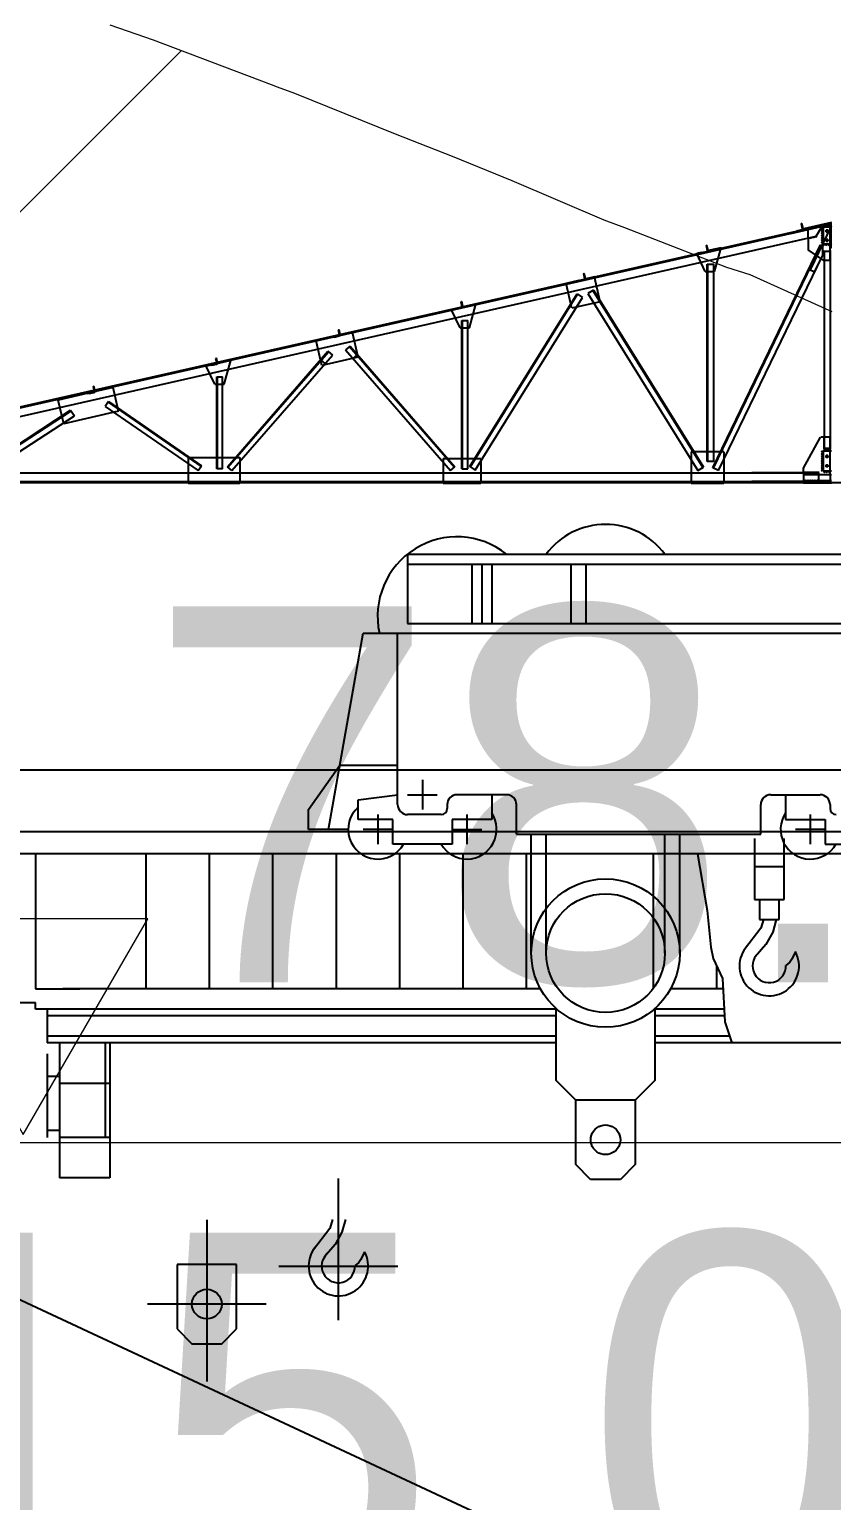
# Model space of a CAD drawing. Header units: inches. Extents: x 444671 to 463716, y 1783086 to 1794968.
# Drawn here: x 458207.77 to 458216.31, y 1784120.8 to 1784136.46 of the extents above; entities that cross this region are included whole.
import ezdxf

# ---------------------------------------------------------------- set-up
doc = ezdxf.new("R2010")
doc.units = ezdxf.units.IN
doc.header["$MEASUREMENT"] = 0
doc.layers.add('CONGTRINH', color=2, linetype='Continuous')
doc.layers.add('PEGC', color=3, linetype='Continuous')
for name, color, linetype, lineweight in [('doi', 33, 'Continuous', 25), ('nuocngam', 5, 'Continuous', 20), ('thoc', 252, 'Continuous', 13)]:
    doc.layers.add(name, color=color, linetype=linetype, lineweight=lineweight)
doc.styles.add('25', font='', dxfattribs={"height": 5})
doc.styles.get('25').set_extended_font_data('.VnArial')
doc.linetypes.add('_lA1', pattern='A,2,-0.2,["x",Standard,S=0.1,R=0,X=-0.1,Y=-0.05],-0.1', length=2.3)

msp = doc.modelspace()

# ---------------------------------------------------------------- linework, layer by layer
at = {"layer": 'CONGTRINH'}
for p, q in [((458216.313, 1784134.4105), (458216.0162, 1784134.3423)), ((458216.298, 1784134.1397), (458216.298, 1784134.4065)), ((458216.313, 1784134.4002), (458206.4001, 1784132.1562)), ((458216.1993, 1784134.3638), (458206.4001, 1784132.146)), ((458216.1437, 1784134.2587), (458206.4001, 1784132.0537)), ((458216.313, 1784134.4002), (458215.8748, 1784134.2995)), ((458216.1993, 1784134.3638), (458215.877, 1784134.2897)), ((458216.1437, 1784134.2587), (458215.8972, 1784134.202)), ((458215.9454, 1784134.3157), (458215.9446, 1784134.3189)), ((458215.9467, 1784134.3222), (458215.9986, 1784134.3341)), ((458216.0046, 1784134.3437), (458215.9927, 1784134.3956)), ((458215.9947, 1784134.3989), (458215.9979, 1784134.3996)), ((458216.0136, 1784134.3314), (458215.9979, 1784134.3996)), ((458216.0185, 1784134.3325), (458216.0162, 1784134.3423)), ((458216.0637, 1784134.2411), (458216.0637, 1784134.3326)), ((458216.0694, 1784134.3547), (458216.0715, 1784134.3454)), ((458216.0772, 1784134.3564), (458216.0793, 1784134.3471)), ((458216.085, 1784134.3582), (458216.0871, 1784134.3489)), ((458216.0875, 1784133.9049), (458216.313, 1784134.3715)), ((458216.0924, 1784134.2476), (458216.0945, 1784134.2383)), ((458216.0928, 1784134.3599), (458216.0949, 1784134.3506)), ((458216.1002, 1784134.2493), (458216.1023, 1784134.24)), ((458216.1006, 1784134.3617), (458216.1027, 1784134.3524)), ((458216.108, 1784134.2511), (458216.1101, 1784134.2418)), ((458216.1084, 1784134.3634), (458216.1105, 1784134.3541)), ((458216.1158, 1784134.2528), (458216.1179, 1784134.2435)), ((458216.1162, 1784134.3652), (458216.1183, 1784134.3559)), ((458216.1236, 1784134.2546), (458216.1257, 1784134.2453)), ((458216.124, 1784134.3669), (458216.1261, 1784134.3577)), ((458216.1314, 1784134.2563), (458216.1335, 1784134.2471)), ((458216.1318, 1784134.3687), (458216.1339, 1784134.3594)), ((458216.1318, 1784134.3687), (458216.1339, 1784134.3594)), ((458216.1392, 1784134.2581), (458216.1413, 1784134.2488)), ((458216.1396, 1784134.3705), (458216.1417, 1784134.3612)), ((458216.2021, 1784134.3514), (458216.1437, 1784134.2587)), ((458216.2021, 1784134.3514), (458216.144, 1784134.2592)), ((458216.144, 1784134.2592), (458216.1508, 1784134.2549)), ((458216.147, 1784134.2599), (458216.1491, 1784134.2506)), ((458216.1474, 1784134.3722), (458216.1495, 1784134.3629)), ((458216.1483, 1784134.266), (458216.155, 1784134.2617)), ((458216.1525, 1784134.2727), (458216.1593, 1784134.2685)), ((458216.1552, 1784134.374), (458216.1573, 1784134.3647)), ((458216.1568, 1784134.2795), (458216.1636, 1784134.2752)), ((458216.1611, 1784134.2863), (458216.1678, 1784134.282)), ((458216.163, 1784134.3757), (458216.1651, 1784134.3664)), ((458216.1653, 1784134.293), (458216.1721, 1784134.2888)), ((458216.1696, 1784134.2998), (458216.1764, 1784134.2955)), ((458216.1708, 1784134.3775), (458216.1729, 1784134.3682)), ((458216.1739, 1784134.3066), (458216.1806, 1784134.3023)), ((458216.1781, 1784134.3133), (458216.1849, 1784134.3091)), ((458216.1786, 1784134.3792), (458216.1807, 1784134.3699)), ((458216.1824, 1784134.3201), (458216.1892, 1784134.3158)), ((458216.1864, 1784134.381), (458216.1885, 1784134.3717)), ((458216.1867, 1784134.3269), (458216.1934, 1784134.3226)), ((458216.1909, 1784134.3336), (458216.1977, 1784134.3294)), ((458216.1943, 1784134.3827), (458216.1963, 1784134.3734)), ((458216.1952, 1784134.3404), (458216.202, 1784134.3361)), ((458216.2021, 1784134.3514), (458216.1971, 1784134.3736)), ((458216.2021, 1784134.3514), (458216.1971, 1784134.3736)), ((458216.313, 1784134.39), (458216.1993, 1784134.3638)), ((458216.2204, 1784134.3384), (458216.2045, 1784134.3543)), ((458216.2204, 1784134.3134), (458216.2045, 1784134.3293)), ((458216.2204, 1784134.2884), (458216.2045, 1784134.3043)), ((458216.2204, 1784134.2634), (458216.2045, 1784134.2793)), ((458216.2204, 1784134.2384), (458216.2045, 1784134.2543)), ((458216.2053, 1784134.3387), (458216.2199, 1784134.3533)), ((458216.2053, 1784134.3137), (458216.2199, 1784134.3283)), ((458216.2053, 1784134.2887), (458216.2199, 1784134.3033)), ((458216.2053, 1784134.2637), (458216.2199, 1784134.2783)), ((458216.2053, 1784134.2387), (458216.2199, 1784134.2533)), ((458216.223, 1784134.3597), (458216.223, 1784134.1797)), ((458216.3075, 1784134.3597), (458216.223, 1784134.3597)), ((458216.2393, 1784134.3617), (458216.2233, 1784134.3776)), ((458216.239, 1784134.3768), (458216.2244, 1784134.3622)), ((458216.2438, 1784134.3197), (458216.2822, 1784134.3197)), ((458216.2643, 1784134.3617), (458216.2483, 1784134.3776)), ((458216.264, 1784134.3768), (458216.2494, 1784134.3622)), ((458216.263, 1784134.3393), (458216.263, 1784134.3009)), ((458216.2893, 1784134.3617), (458216.2733, 1784134.3776)), ((458216.289, 1784134.3768), (458216.2744, 1784134.3622)), ((458216.3065, 1784134.3617), (458216.2905, 1784134.3776)), ((458216.3062, 1784134.3768), (458216.2915, 1784134.3622)), ((458216.3075, 1784134.3947), (458216.313, 1784134.3947)), ((458216.3075, 1784134.1397), (458216.3075, 1784134.3947)), ((458214.9264, 1784134.0917), (458214.8777, 1784134.0805)), ((458214.9286, 1784134.082), (458214.9264, 1784134.0917)), ((458214.9348, 1784134.0895), (458214.9867, 1784134.1015)), ((458214.9928, 1784134.1111), (458214.9808, 1784134.163)), ((458214.9828, 1784134.1663), (458214.9861, 1784134.167)), ((458215.0017, 1784134.0988), (458214.9861, 1784134.167)), ((458215.138, 1784134.1404), (458215.0044, 1784134.1096)), ((458215.0066, 1784134.0999), (458215.0044, 1784134.1096)), ((458215.0474, 1784131.7989), (458216.1941, 1784134.1714)), ((458215.0546, 1784131.7955), (458216.2013, 1784134.1679)), ((458215.068, 1784133.8874), (458215.138, 1784134.1404)), ((458216.0611, 1784134.2406), (458216.0632, 1784134.2313)), ((458216.0637, 1784134.2411), (458216.0637, 1784134.1173)), ((458216.229, 1784134.0034), (458216.0637, 1784134.1173)), ((458216.0689, 1784134.2423), (458216.071, 1784134.233)), ((458216.0695, 1784133.9136), (458216.1941, 1784134.1714)), ((458216.0767, 1784133.9101), (458216.2013, 1784134.1679)), ((458216.0768, 1784134.2441), (458216.0788, 1784134.2348)), ((458216.0846, 1784134.2458), (458216.0866, 1784134.2365)), ((458216.1941, 1784134.1714), (458216.219, 1784134.1594)), ((458216.2204, 1784134.2134), (458216.2045, 1784134.2293)), ((458216.2204, 1784134.1884), (458216.2045, 1784134.2043)), ((458216.2053, 1784134.2137), (458216.2199, 1784134.2283)), ((458216.2053, 1784134.1887), (458216.2199, 1784134.2033)), ((458216.2117, 1784134.1771), (458216.2277, 1784134.1612)), ((458216.212, 1784134.162), (458216.2266, 1784134.1766)), ((458216.219, 1784134.0621), (458216.219, 1784134.1594)), ((458216.3075, 1784134.1797), (458216.223, 1784134.1797)), ((458216.2393, 1784134.1771), (458216.2233, 1784134.1612)), ((458216.239, 1784134.162), (458216.2244, 1784134.1766)), ((458216.239, 1784134.102), (458216.231, 1784134.102)), ((458216.239, 1784134.094), (458216.231, 1784134.094)), ((458216.309, 1784134.102), (458216.239, 1784134.102)), ((458216.239, 1784134.0073), (458216.239, 1784134.102)), ((458216.2438, 1784134.2197), (458216.2822, 1784134.2197)), ((458216.2643, 1784134.1771), (458216.2483, 1784134.1612)), ((458216.264, 1784134.162), (458216.2494, 1784134.1766)), ((458216.263, 1784134.2393), (458216.263, 1784134.2009)), ((458216.2893, 1784134.1771), (458216.2733, 1784134.1612)), ((458216.289, 1784134.162), (458216.2744, 1784134.1766)), ((458216.298, 1784134.102), (458216.298, 1784134.1397)), ((458216.298, 1784134.0034), (458216.298, 1784134.102)), ((458216.306, 1784134.102), (458216.298, 1784134.102)), ((458216.306, 1784134.094), (458216.298, 1784134.094)), ((458216.313, 1784134.1758), (458216.2983, 1784134.1612)), ((458216.313, 1784134.1629), (458216.2994, 1784134.1766)), ((458216.301, 1784132.002), (458216.301, 1784134.102)), ((458216.313, 1784134.1397), (458216.3075, 1784134.1397)), ((458214.968, 1784133.8874), (458214.8777, 1784134.0805)), ((458214.9335, 1784134.0831), (458214.9328, 1784134.0863)), ((458214.988, 1784131.8669), (458214.988, 1784133.9674)), ((458214.988, 1784133.9674), (458215.058, 1784133.9674)), ((458214.996, 1784131.8669), (458214.996, 1784133.9674)), ((458215.058, 1784131.8669), (458215.058, 1784133.9674)), ((458215.1104, 1784131.7685), (458216.219, 1784134.0621)), ((458216.1325, 1784133.8831), (458216.219, 1784134.0621)), ((458216.239, 1784134.0034), (458216.229, 1784134.0034)), ((458216.239, 1784134.086), (458216.231, 1784134.086)), ((458216.239, 1784134.078), (458216.231, 1784134.078)), ((458216.239, 1784134.07), (458216.231, 1784134.07)), ((458216.239, 1784134.062), (458216.231, 1784134.062)), ((458216.239, 1784134.054), (458216.231, 1784134.054)), ((458216.239, 1784134.046), (458216.231, 1784134.046)), ((458216.239, 1784134.038), (458216.231, 1784134.038)), ((458216.239, 1784134.03), (458216.231, 1784134.03)), ((458216.239, 1784134.022), (458216.231, 1784134.022)), ((458216.239, 1784134.014), (458216.231, 1784134.014)), ((458216.239, 1784134.006), (458216.231, 1784134.006)), ((458216.239, 1784132.002), (458216.239, 1784134.0034)), ((458216.298, 1784134.0034), (458216.239, 1784134.0034)), ((458216.306, 1784134.086), (458216.298, 1784134.086)), ((458216.306, 1784134.062), (458216.298, 1784134.062)), ((458216.306, 1784134.054), (458216.298, 1784134.054)), ((458216.306, 1784134.046), (458216.298, 1784134.046)), ((458216.306, 1784134.022), (458216.298, 1784134.022)), ((458216.306, 1784134.014), (458216.298, 1784134.014)), ((458216.306, 1784134.006), (458216.298, 1784134.006)), ((458213.6214, 1784133.7917), (458213.4868, 1784133.7608)), ((458213.6236, 1784133.782), (458213.6214, 1784133.7917)), ((458213.6285, 1784133.7831), (458213.6278, 1784133.7863)), ((458213.6298, 1784133.7895), (458213.6817, 1784133.8015)), ((458213.6878, 1784133.8111), (458213.6758, 1784133.863)), ((458213.6778, 1784133.8663), (458213.6811, 1784133.867)), ((458213.6967, 1784133.7988), (458213.6811, 1784133.867)), ((458213.7893, 1784133.8303), (458213.6994, 1784133.8096)), ((458213.7016, 1784133.7999), (458213.6994, 1784133.8096)), ((458213.85, 1784133.566), (458213.7893, 1784133.8303)), ((458214.968, 1784133.8874), (458215.068, 1784133.8874)), ((458216.0695, 1784133.9136), (458216.1325, 1784133.8831)), ((458212.461, 1784131.8108), (458213.6034, 1784133.6491)), ((458212.4678, 1784131.8065), (458213.6102, 1784133.6448)), ((458213.5476, 1784133.4965), (458213.4868, 1784133.7608)), ((458213.6034, 1784133.6491), (458213.6628, 1784133.6121)), ((458213.7777, 1784133.6891), (458213.7183, 1784133.6522)), ((458213.7183, 1784133.6522), (458214.8889, 1784131.7685)), ((458213.7709, 1784133.6849), (458214.9415, 1784131.8012)), ((458213.7777, 1784133.6891), (458214.9483, 1784131.8054)), ((458212.3164, 1784133.4917), (458212.2677, 1784133.4805)), ((458212.358, 1784133.2874), (458212.2677, 1784133.4805)), ((458212.3186, 1784133.482), (458212.3164, 1784133.4917)), ((458212.3235, 1784133.4831), (458212.3228, 1784133.4863)), ((458212.3248, 1784133.4895), (458212.3767, 1784133.5015)), ((458212.3827, 1784133.5111), (458212.3708, 1784133.563)), ((458212.3728, 1784133.5663), (458212.3761, 1784133.567)), ((458212.3917, 1784133.4988), (458212.3761, 1784133.567)), ((458212.528, 1784133.5404), (458212.3944, 1784133.5096)), ((458212.3966, 1784133.4999), (458212.3944, 1784133.5096)), ((458212.458, 1784133.2874), (458212.528, 1784133.5404)), ((458212.5205, 1784131.7738), (458213.6628, 1784133.6121)), ((458213.85, 1784133.566), (458213.5476, 1784133.4965)), ((458212.378, 1784131.7875), (458212.378, 1784133.3674)), ((458212.378, 1784133.3674), (458212.441, 1784133.3674)), ((458212.386, 1784131.7875), (458212.386, 1784133.3674)), ((458212.441, 1784131.7875), (458212.441, 1784133.3674)), ((458211.0114, 1784133.1917), (458210.8268, 1784133.1493)), ((458211.0136, 1784133.182), (458211.0114, 1784133.1917)), ((458211.0185, 1784133.1831), (458211.0178, 1784133.1863)), ((458211.0198, 1784133.1895), (458211.0717, 1784133.2015)), ((458211.0777, 1784133.2111), (458211.0658, 1784133.263)), ((458211.0678, 1784133.2663), (458211.0711, 1784133.267)), ((458211.0867, 1784133.1988), (458211.0711, 1784133.267)), ((458211.2121, 1784133.2378), (458211.0894, 1784133.2096)), ((458211.0916, 1784133.1999), (458211.0894, 1784133.2096)), ((458211.2727, 1784132.9742), (458211.2121, 1784133.2378)), ((458212.358, 1784133.2874), (458212.458, 1784133.2874)), ((458209.8819, 1784131.8098), (458210.9516, 1784133.0395)), ((458209.8879, 1784131.8046), (458210.9577, 1784133.0342)), ((458209.9294, 1784131.7685), (458210.9992, 1784132.9981)), ((458210.8874, 1784132.8856), (458210.8268, 1784133.1493)), ((458210.9516, 1784133.0395), (458210.9992, 1784132.9981)), ((458211.1873, 1784133.0936), (458211.1397, 1784133.0523)), ((458211.1397, 1784133.0523), (458212.2566, 1784131.7685)), ((458211.1812, 1784133.0884), (458212.2981, 1784131.8046)), ((458211.1873, 1784133.0936), (458212.3042, 1784131.8098)), ((458211.266, 1784133.0031), (458211.2185, 1784132.9617)), ((458209.7064, 1784132.8917), (458209.6577, 1784132.8805)), ((458209.748, 1784132.6874), (458209.6577, 1784132.8805)), ((458209.7086, 1784132.882), (458209.7064, 1784132.8917)), ((458209.7135, 1784132.8831), (458209.7128, 1784132.8863)), ((458209.7148, 1784132.8895), (458209.7667, 1784132.9015)), ((458209.7727, 1784132.9111), (458209.7608, 1784132.963)), ((458209.7628, 1784132.9663), (458209.7661, 1784132.967)), ((458209.7817, 1784132.8988), (458209.7661, 1784132.967)), ((458209.918, 1784132.9404), (458209.7844, 1784132.9096)), ((458209.7866, 1784132.8999), (458209.7844, 1784132.9096)), ((458209.848, 1784132.6874), (458209.918, 1784132.9404)), ((458210.8729, 1784132.9489), (458210.9204, 1784132.9076)), ((458211.2727, 1784132.9742), (458210.8874, 1784132.8856)), ((458209.748, 1784132.6874), (458209.848, 1784132.6874)), ((458209.768, 1784131.7875), (458209.768, 1784132.7674)), ((458209.768, 1784132.7674), (458209.831, 1784132.7674)), ((458209.776, 1784131.7875), (458209.776, 1784132.7674)), ((458209.831, 1784131.7875), (458209.831, 1784132.7674)), ((458208.4014, 1784132.5917), (458208.0816, 1784132.5182)), ((458208.4036, 1784132.582), (458208.4014, 1784132.5917)), ((458208.4085, 1784132.5831), (458208.4078, 1784132.5863)), ((458208.4098, 1784132.5895), (458208.4617, 1784132.6015)), ((458208.4677, 1784132.6111), (458208.4558, 1784132.663)), ((458208.4578, 1784132.6663), (458208.4611, 1784132.667)), ((458208.4767, 1784132.5988), (458208.4611, 1784132.667)), ((458208.6664, 1784132.6526), (458208.4794, 1784132.6096)), ((458208.4816, 1784132.5999), (458208.4794, 1784132.6096)), ((458208.7242, 1784132.4011), (458208.6664, 1784132.6526)), ((458207.1926, 1784131.7435), (458208.2137, 1784132.41)), ((458207.2072, 1784131.7435), (458208.2182, 1784132.4035)), ((458208.1394, 1784132.2667), (458208.0816, 1784132.5182)), ((458208.7242, 1784132.4011), (458208.1394, 1784132.2667)), ((458208.2137, 1784132.41), (458208.2534, 1784132.3524)), ((458208.6177, 1784132.5029), (458208.5819, 1784132.451)), ((458208.5819, 1784132.451), (458209.5716, 1784131.7685)), ((458208.6131, 1784132.4963), (458209.6028, 1784131.8138)), ((458208.6177, 1784132.5029), (458209.6074, 1784131.8203)), ((458207.3184, 1784131.7435), (458208.2534, 1784132.3524)), ((458216.013, 1784131.7945), (458216.196, 1784132.124)), ((458216.239, 1784132.124), (458216.197, 1784132.124)), ((458216.239, 1784132.1123), (458216.224, 1784132.1123)), ((458216.239, 1784132.0973), (458216.224, 1784132.0973)), ((458216.239, 1784132.0823), (458216.224, 1784132.0823)), ((458216.239, 1784132.0673), (458216.224, 1784132.0673)), ((458216.298, 1784132.124), (458216.239, 1784132.124)), ((458216.239, 1784132.002), (458216.239, 1784132.124)), ((458216.309, 1784132.0973), (458216.294, 1784132.0973)), ((458216.309, 1784132.0823), (458216.294, 1784132.0823)), ((458216.309, 1784132.0673), (458216.294, 1784132.0673)), ((458216.298, 1784132.002), (458216.298, 1784132.124)), ((458209.4646, 1784131.9079), (458209.4646, 1784131.6335)), ((458209.4646, 1784131.9079), (458210.0147, 1784131.9079)), ((458210.0147, 1784131.9079), (458210.0147, 1784131.6335)), ((458212.1779, 1784131.8985), (458212.5805, 1784131.8985)), ((458212.1779, 1784131.8985), (458212.1779, 1784131.6335)), ((458212.5805, 1784131.8985), (458212.5805, 1784131.6335)), ((458214.8202, 1784131.9669), (458214.8202, 1784131.6335)), ((458215.167, 1784131.9669), (458214.8202, 1784131.9669)), ((458215.167, 1784131.9669), (458215.167, 1784131.6335)), ((458216.2204, 1784131.9627), (458216.2045, 1784131.9787)), ((458216.2204, 1784131.9377), (458216.2045, 1784131.9537)), ((458216.2204, 1784131.9127), (458216.2045, 1784131.9287)), ((458216.2204, 1784131.8877), (458216.2045, 1784131.9037)), ((458216.2053, 1784131.963), (458216.2199, 1784131.9776)), ((458216.2053, 1784131.938), (458216.2199, 1784131.9526)), ((458216.2053, 1784131.913), (458216.2199, 1784131.9276)), ((458216.2053, 1784131.888), (458216.2199, 1784131.9026)), ((458216.313, 1784131.974), (458216.223, 1784131.974)), ((458216.223, 1784131.974), (458216.223, 1784131.764)), ((458216.239, 1784132.0523), (458216.224, 1784132.0523)), ((458216.239, 1784132.0373), (458216.224, 1784132.0373)), ((458216.239, 1784132.0223), (458216.224, 1784132.0223)), ((458216.239, 1784132.0073), (458216.224, 1784132.0073)), ((458216.246, 1784131.9932), (458216.2301, 1784131.9772)), ((458216.2457, 1784131.978), (458216.2311, 1784131.9926)), ((458216.298, 1784132.002), (458216.239, 1784132.002)), ((458216.2438, 1784131.919), (458216.2822, 1784131.919)), ((458216.271, 1784131.9932), (458216.2551, 1784131.9772)), ((458216.2707, 1784131.978), (458216.2561, 1784131.9926)), ((458216.263, 1784131.9386), (458216.263, 1784131.9002)), ((458216.296, 1784131.9932), (458216.2801, 1784131.9772)), ((458216.2957, 1784131.978), (458216.2811, 1784131.9926)), ((458216.309, 1784132.0373), (458216.294, 1784132.0373)), ((458216.309, 1784132.0223), (458216.294, 1784132.0223)), ((458216.309, 1784132.0073), (458216.294, 1784132.0073)), ((458216.309, 1784132.002), (458216.298, 1784132.002)), ((458216.298, 1784131.974), (458216.298, 1784132.002)), ((458216.298, 1784131.764), (458216.298, 1784131.974)), ((458206.2696, 1784131.7435), (458216.1725, 1784131.7435)), ((458209.5716, 1784131.7685), (458209.6074, 1784131.8203)), ((458209.831, 1784131.7875), (458209.768, 1784131.7875)), ((458209.9294, 1784131.7685), (458209.8819, 1784131.8098)), ((458212.2566, 1784131.7685), (458212.3042, 1784131.8098)), ((458212.378, 1784131.7875), (458212.441, 1784131.7875)), ((458212.461, 1784131.8108), (458212.5205, 1784131.7738)), ((458214.8889, 1784131.7685), (458214.9483, 1784131.8054)), ((458215.058, 1784131.8669), (458214.988, 1784131.8669)), ((458215.1104, 1784131.7685), (458215.0474, 1784131.7989)), ((458216.1732, 1784131.7435), (458215.4655, 1784131.7435)), ((458216.013, 1784131.744), (458216.013, 1784131.7945)), ((458216.013, 1784131.744), (458216.013, 1784131.723)), ((458216.0232, 1784131.744), (458216.0232, 1784131.759)), ((458216.0382, 1784131.744), (458216.0382, 1784131.759)), ((458216.0532, 1784131.744), (458216.0532, 1784131.759)), ((458216.0682, 1784131.744), (458216.0682, 1784131.759)), ((458216.0832, 1784131.744), (458216.0832, 1784131.759)), ((458216.0982, 1784131.744), (458216.0982, 1784131.759)), ((458216.1132, 1784131.744), (458216.1132, 1784131.759)), ((458216.1282, 1784131.744), (458216.1282, 1784131.759)), ((458216.1432, 1784131.744), (458216.1432, 1784131.759)), ((458216.1582, 1784131.744), (458216.1582, 1784131.759)), ((458216.1732, 1784131.744), (458216.1732, 1784131.759)), ((458216.1732, 1784131.744), (458216.1732, 1784131.723)), ((458216.2204, 1784131.8627), (458216.2045, 1784131.8787)), ((458216.2204, 1784131.8377), (458216.2045, 1784131.8537)), ((458216.2204, 1784131.8127), (458216.2045, 1784131.8287)), ((458216.2204, 1784131.7877), (458216.2045, 1784131.8037)), ((458216.2204, 1784131.7627), (458216.2045, 1784131.7787)), ((458216.2053, 1784131.863), (458216.2199, 1784131.8776)), ((458216.2053, 1784131.838), (458216.2199, 1784131.8526)), ((458216.2053, 1784131.813), (458216.2199, 1784131.8276)), ((458216.2053, 1784131.788), (458216.2199, 1784131.8026)), ((458216.2053, 1784131.763), (458216.2199, 1784131.7776)), ((458216.313, 1784131.764), (458216.223, 1784131.764)), ((458216.2445, 1784131.7614), (458216.2285, 1784131.7455)), ((458216.2442, 1784131.7463), (458216.2296, 1784131.7609)), ((458216.2438, 1784131.819), (458216.2822, 1784131.819)), ((458216.264, 1784131.7614), (458216.2481, 1784131.7455)), ((458216.2692, 1784131.7463), (458216.2546, 1784131.7609)), ((458216.263, 1784131.8386), (458216.263, 1784131.8002)), ((458216.2945, 1784131.7614), (458216.2785, 1784131.7455)), ((458216.2942, 1784131.7463), (458216.2796, 1784131.7609)), ((458216.298, 1784131.723), (458216.298, 1784131.764)), ((458206.2696, 1784131.6535), (458216.313, 1784131.6535)), ((458216.313, 1784131.6435), (458206.2696, 1784131.6435)), ((458206.3633, 1784131.6435), (458225.5256, 1784131.6435)), ((458209.4646, 1784131.6335), (458210.0147, 1784131.6335)), ((458212.1779, 1784131.6335), (458212.5805, 1784131.6335)), ((458214.8202, 1784131.6335), (458215.167, 1784131.6335)), ((458216.313, 1784131.6535), (458215.4655, 1784131.6535)), ((458216.013, 1784131.723), (458216.013, 1784131.652)), ((458216.313, 1784131.723), (458216.013, 1784131.723)), ((458216.313, 1784131.66), (458216.013, 1784131.66)), ((458216.013, 1784131.644), (458216.013, 1784131.634)), ((458216.298, 1784131.634), (458216.013, 1784131.634)), ((458216.0217, 1784131.6342), (458216.0217, 1784131.644)), ((458216.0301, 1784131.7242), (458216.046, 1784131.7402)), ((458216.0301, 1784131.6532), (458216.046, 1784131.6692)), ((458216.0452, 1784131.7245), (458216.0306, 1784131.7392)), ((458216.0452, 1784131.6535), (458216.0306, 1784131.6682)), ((458216.0367, 1784131.6342), (458216.0367, 1784131.644)), ((458216.0517, 1784131.6342), (458216.0517, 1784131.644)), ((458216.0551, 1784131.7242), (458216.071, 1784131.7402)), ((458216.0551, 1784131.7242), (458216.071, 1784131.7402)), ((458216.0551, 1784131.6532), (458216.071, 1784131.6692)), ((458216.0702, 1784131.7245), (458216.0556, 1784131.7392)), ((458216.0702, 1784131.7245), (458216.0556, 1784131.7392)), ((458216.0702, 1784131.6535), (458216.0556, 1784131.6682)), ((458216.0667, 1784131.6342), (458216.0667, 1784131.644)), ((458216.0801, 1784131.7242), (458216.096, 1784131.7402)), ((458216.0801, 1784131.6532), (458216.096, 1784131.6692)), ((458216.0952, 1784131.7245), (458216.0806, 1784131.7392)), ((458216.0952, 1784131.6535), (458216.0806, 1784131.6682)), ((458216.0817, 1784131.6342), (458216.0817, 1784131.644)), ((458216.0967, 1784131.6342), (458216.0967, 1784131.644)), ((458216.1051, 1784131.7242), (458216.121, 1784131.7402)), ((458216.1051, 1784131.6532), (458216.121, 1784131.6692)), ((458216.1202, 1784131.7245), (458216.1056, 1784131.7392)), ((458216.1202, 1784131.6535), (458216.1056, 1784131.6682)), ((458216.1117, 1784131.6342), (458216.1117, 1784131.644)), ((458216.1267, 1784131.6342), (458216.1267, 1784131.644)), ((458216.1301, 1784131.7242), (458216.146, 1784131.7402)), ((458216.1301, 1784131.6532), (458216.146, 1784131.6692)), ((458216.1452, 1784131.7245), (458216.1306, 1784131.7392)), ((458216.1452, 1784131.6535), (458216.1306, 1784131.6682)), ((458216.1417, 1784131.6342), (458216.1417, 1784131.644)), ((458216.1551, 1784131.7242), (458216.171, 1784131.7402)), ((458216.1551, 1784131.6532), (458216.171, 1784131.6692)), ((458216.1702, 1784131.7245), (458216.1556, 1784131.7392)), ((458216.1702, 1784131.6535), (458216.1556, 1784131.6682)), ((458216.1567, 1784131.6342), (458216.1567, 1784131.644)), ((458216.1717, 1784131.6342), (458216.1717, 1784131.644)), ((458216.1732, 1784131.715), (458216.1732, 1784131.6587)), ((458216.1732, 1784131.652), (458216.1732, 1784131.634)), ((458216.1867, 1784131.6342), (458216.1867, 1784131.644)), ((458216.2017, 1784131.6342), (458216.2017, 1784131.644)), ((458216.2167, 1784131.6342), (458216.2167, 1784131.644)), ((458216.2317, 1784131.6342), (458216.2317, 1784131.644)), ((458216.2467, 1784131.6342), (458216.2467, 1784131.644)), ((458216.2617, 1784131.6342), (458216.2617, 1784131.644)), ((458216.2767, 1784131.6342), (458216.2767, 1784131.644)), ((458216.2917, 1784131.6342), (458216.2917, 1784131.644)), ((458216.298, 1784131.723), (458216.298, 1784131.644)), ((458216.313, 1784131.634), (458216.298, 1784131.634)), ((458211.7998, 1784130.8792), (458211.7998, 1784130.1417)), ((458211.7998, 1784130.8792), (458216.8236, 1784130.8792)), ((458211.7998, 1784130.7738), (458216.8236, 1784130.7738)), ((458212.4845, 1784130.7738), (458212.4845, 1784130.1417)), ((458212.5899, 1784130.7738), (458212.5899, 1784130.1417)), ((458212.6952, 1784130.7738), (458212.6952, 1784130.1417)), ((458213.538, 1784130.7738), (458213.538, 1784130.1417)), ((458213.6961, 1784130.7738), (458213.6961, 1784130.1417)), ((458210.957, 1784127.9494), (458211.3257, 1784130.0364)), ((458211.3257, 1784130.0364), (458211.6944, 1784130.0364)), ((458211.6944, 1784128.2128), (458211.6944, 1784130.0364)), ((458211.6944, 1784130.0364), (458216.8236, 1784130.0364)), ((458211.7998, 1784130.1417), (458216.8236, 1784130.1417)), ((458210.7463, 1784128.1601), (458211.078, 1784128.6342)), ((458211.078, 1784128.6342), (458211.6944, 1784128.6342)), ((458214.4132, 1784128.5789), (458207.0298, 1784128.5789)), ((458211.9578, 1784128.4762), (458211.9578, 1784128.1601)), ((458217.1963, 1784128.5789), (458214.4132, 1784128.5789)), ((458211.273, 1784128.2655), (458211.6944, 1784128.3182)), ((458211.7998, 1784128.3182), (458212.1158, 1784128.3182)), ((458212.8533, 1784128.3182), (458212.3265, 1784128.3182)), ((458212.6952, 1784128.3182), (458212.6952, 1784128.0548)), ((458215.6648, 1784128.3182), (458216.1915, 1784128.3182)), ((458215.8228, 1784128.3182), (458215.8228, 1784128.0548)), ((458210.7463, 1784127.9494), (458210.7463, 1784128.1601)), ((458211.273, 1784128.0548), (458211.273, 1784128.2655)), ((458212.2212, 1784128.2128), (458212.2212, 1784128.1707)), ((458212.9586, 1784127.8968), (458212.9586, 1784128.2128)), ((458215.5594, 1784127.8968), (458215.5594, 1784128.2128)), ((458216.2969, 1784128.2128), (458216.2969, 1784128.1707)), ((458211.6418, 1784128.0548), (458211.273, 1784128.0548)), ((458211.4837, 1784128.1075), (458211.4837, 1784127.7914)), ((458211.6418, 1784127.7914), (458211.6418, 1784128.0548)), ((458212.158, 1784128.1075), (458211.7998, 1784128.1075)), ((458212.2738, 1784128.0548), (458212.2738, 1784127.7914)), ((458212.6952, 1784128.0548), (458212.2738, 1784128.0548)), ((458212.4319, 1784128.1075), (458212.4319, 1784127.7914)), ((458215.8228, 1784128.0548), (458216.2442, 1784128.0548)), ((458216.0862, 1784128.1075), (458216.0862, 1784127.7914)), ((458216.2442, 1784128.0548), (458216.2442, 1784127.7914)), ((458214.4132, 1784127.9247), (458206.8965, 1784127.9247)), ((458211.1677, 1784127.9494), (458210.7463, 1784127.9494)), ((458211.6418, 1784127.9494), (458211.3257, 1784127.9494)), ((458212.2738, 1784127.9494), (458212.5899, 1784127.9494)), ((458212.9586, 1784127.8968), (458215.5594, 1784127.8968)), ((458213.1166, 1784126.6326), (458213.1166, 1784127.8968)), ((458213.2747, 1784126.6326), (458213.2747, 1784127.8968)), ((458217.1963, 1784127.9243), (458214.4132, 1784127.9243)), ((458214.5389, 1784126.6326), (458214.5389, 1784127.8968)), ((458214.6969, 1784126.6326), (458214.6969, 1784127.8968)), ((458215.4917, 1784127.8516), (458215.4917, 1784127.202)), ((458215.8077, 1784127.202), (458215.8077, 1784127.8516)), ((458216.2442, 1784127.9494), (458215.9282, 1784127.9494)), ((458214.4132, 1784127.6882), (458206.8965, 1784127.6882)), ((458207.8381, 1784127.6882), (458207.8381, 1784126.2516)), ((458209.0132, 1784127.6882), (458209.0132, 1784126.2516)), ((458209.6882, 1784127.6882), (458209.6882, 1784126.2516)), ((458210.3632, 1784127.6882), (458210.3632, 1784126.2516)), ((458211.0382, 1784127.6882), (458211.0382, 1784126.2516)), ((458212.2738, 1784127.7914), (458211.6418, 1784127.7914)), ((458211.7132, 1784127.6882), (458211.7132, 1784126.2516)), ((458212.3882, 1784127.6882), (458212.3882, 1784126.2516)), ((458213.0632, 1784127.6882), (458213.0632, 1784126.2516)), ((458217.1963, 1784127.6882), (458214.4132, 1784127.6882)), ((458214.4132, 1784127.6882), (458214.4132, 1784126.2516)), ((458214.8873, 1784127.6882), (458214.9885, 1784127.0872)), ((458216.2442, 1784127.7914), (458216.8763, 1784127.7914)), ((458215.8031, 1784127.5516), (458215.487, 1784127.5516)), ((458215.4917, 1784127.202), (458215.8077, 1784127.202)), ((458215.5443, 1784127.202), (458215.5443, 1784126.9913)), ((458215.755, 1784126.9913), (458215.755, 1784127.202)), ((458214.9885, 1784127.0872), (458215.0281, 1784126.6964)), ((458215.5607, 1784126.8963), (458215.385, 1784126.6698)), ((458215.5443, 1784126.9913), (458215.755, 1784126.9913)), ((458215.5869, 1784126.9913), (458215.5607, 1784126.8963)), ((458215.7249, 1784126.9913), (458215.6882, 1784126.855)), ((458215.6882, 1784126.855), (458215.6147, 1784126.7252)), ((458215.0281, 1784126.6964), (458215.0543, 1784126.5743)), ((458215.0543, 1784126.5743), (458215.1504, 1784126.3607)), ((458215.6147, 1784126.7252), (458215.5, 1784126.591)), ((458215.9276, 1784126.6478), (458215.8903, 1784126.5667)), ((458215.0882, 1784126.4991), (458215.0882, 1784126.2516)), ((458215.8681, 1784126.535), (458215.8273, 1784126.5019)), ((458215.8903, 1784126.5667), (458215.8681, 1784126.535)), ((458215.1504, 1784126.3607), (458215.1776, 1784125.9026)), ((458207.6298, 1784126.1079), (458207.8381, 1784126.1079)), ((458207.8381, 1784126.2516), (458208.3131, 1784126.2516)), ((458207.8381, 1784126.0361), (458207.8381, 1784126.1079)), ((458213.2146, 1784126.2516), (458208.1298, 1784126.2516)), ((458215.1569, 1784126.2516), (458214.599, 1784126.2516)), ((458213.38, 1784126.0361), (458207.8381, 1784126.0361)), ((458207.9631, 1784126.0361), (458207.9631, 1784125.6769)), ((458213.38, 1784125.9643), (458207.9631, 1784125.9643)), ((458213.38, 1784125.2773), (458213.38, 1784126.0437)), ((458215.1697, 1784126.0361), (458214.4249, 1784126.0361)), ((458214.4335, 1784126.0437), (458214.4335, 1784125.2773)), ((458215.174, 1784125.9643), (458214.4335, 1784125.9643)), ((458215.1776, 1784125.9026), (458215.2527, 1784125.6769)), ((458213.38, 1784125.7488), (458207.9631, 1784125.7488)), ((458213.38, 1784125.6769), (458207.9631, 1784125.6769)), ((458208.0965, 1784125.6769), (458208.0965, 1784124.2404)), ((458208.5798, 1784125.6769), (458208.5798, 1784125.0305)), ((458208.6298, 1784125.6769), (458208.6298, 1784124.2404)), ((458215.2288, 1784125.7488), (458214.4335, 1784125.7488)), ((458217.1963, 1784125.6769), (458214.4335, 1784125.6769)), ((458207.9631, 1784125.562), (458207.9631, 1784124.6713)), ((458208.0965, 1784125.3178), (458207.9631, 1784125.3178)), ((458208.6298, 1784125.246), (458208.0965, 1784125.246)), ((458213.5907, 1784125.0666), (458213.38, 1784125.2773)), ((458214.4335, 1784125.2773), (458214.2228, 1784125.0666)), ((458208.5798, 1784125.0305), (458208.5798, 1784124.6713)), ((458213.5907, 1784124.3819), (458213.5907, 1784125.0666)), ((458214.2228, 1784125.0666), (458213.5907, 1784125.0666)), ((458214.2228, 1784125.0666), (458214.2228, 1784124.3819)), ((458208.0965, 1784124.7432), (458207.9631, 1784124.7432)), ((458208.6298, 1784124.6713), (458208.0965, 1784124.6713)), ((458213.7487, 1784124.2238), (458213.5907, 1784124.3819)), ((458214.2228, 1784124.3819), (458214.0648, 1784124.2238)), ((458208.6298, 1784124.2404), (458208.0965, 1784124.2404)), ((458211.0632, 1784122.7242), (458211.0632, 1784124.2338)), ((458214.0648, 1784124.2238), (458213.7487, 1784124.2238)), ((458209.6632, 1784123.7916), (458209.6632, 1784122.0707)), ((458211.0003, 1784123.7968), (458210.9742, 1784123.7018)), ((458211.1384, 1784123.7968), (458211.1016, 1784123.6606)), ((458210.9742, 1784123.7018), (458210.7985, 1784123.4753)), ((458211.1016, 1784123.6606), (458211.0282, 1784123.5307)), ((458211.0282, 1784123.5307), (458210.9135, 1784123.3965)), ((458211.3411, 1784123.4533), (458211.3038, 1784123.3722)), ((458209.3471, 1784123.3175), (458209.3471, 1784122.6327)), ((458209.9792, 1784123.3175), (458209.3471, 1784123.3175)), ((458209.9792, 1784122.6327), (458209.9792, 1784123.3175)), ((458210.4311, 1784123.3008), (458211.6952, 1784123.3008)), ((458211.2816, 1784123.3405), (458211.2407, 1784123.3075)), ((458211.3038, 1784123.3722), (458211.2816, 1784123.3405)), ((458210.2952, 1784122.8961), (458209.0311, 1784122.8961)), ((458209.3471, 1784122.6327), (458209.5051, 1784122.4747)), ((458209.8212, 1784122.4747), (458209.9792, 1784122.6327)), ((458209.5051, 1784122.4747), (458209.8212, 1784122.4747))]:
    msp.add_line(p, q, dxfattribs=at)
for centre, major_axis, ratio, start_param, end_param in [((458215.9473, 1784134.3195), (0.00191, 0.00191), 1, 1.0113574, 2.5821537), ((458215.9953, 1784134.3962), (0.00191, 0.00191), 1, 1.0113574, 2.5821537), ((458215.9968, 1784134.3419), (0.00566, 0.00566), 1, 4.1529501, 5.7237463), ((458216.263, 1784134.3197), (0.00615, 0.00615), 1, 5.497787143762427, 11.78097245094201), ((458214.9834, 1784134.1636), (0.00191, 0.00191), 1, 1.0113574, 2.5821537), ((458214.985, 1784134.1093), (-0.00566, 0.00566), 1, 2.5821537, 4.15295), ((458216.263, 1784134.2197), (0.00615, 0.00615), 1, 5.497787143762556, 11.78097245094214), ((458214.9354, 1784134.0869), (0.00191, 0.00191), 1, 1.0113574, 2.5821537), ((458213.6304, 1784133.7869), (-0.00191, 0.00191), 1, -0.5594389, 1.0113574), ((458213.6784, 1784133.8636), (-0.00191, 0.00191), 1, -0.5594389, 1.0113574), ((458213.68, 1784133.8093), (-0.00566, 0.00566), 1, 2.5821537, 4.15295), ((458212.3254, 1784133.4869), (0.00191, 0.00191), 1, 1.0113574, 2.5821537), ((458212.3734, 1784133.5636), (0.00191, 0.00191), 1, 1.0113574, 2.5821537), ((458212.375, 1784133.5093), (0.00566, 0.00566), 1, 4.1529501, 5.7237463), ((458211.0204, 1784133.1869), (-0.00191, 0.00191), 1, -0.5594389, 1.0113574), ((458211.0684, 1784133.2636), (-0.00191, 0.00191), 1, -0.5594389, 1.0113574), ((458211.07, 1784133.2093), (-0.00566, 0.00566), 1, 2.5821537, 4.15295), ((458209.7154, 1784132.8869), (0.00191, 0.00191), 1, 1.0113574, 2.5821537), ((458209.7634, 1784132.9636), (0.00191, 0.00191), 1, 1.0113574, 2.5821537), ((458209.765, 1784132.9093), (0.00566, 0.00566), 1, 4.1529501, 5.7237463), ((458208.4104, 1784132.5869), (0.00191, 0.00191), 1, 1.0113574, 2.5821537), ((458208.4584, 1784132.6636), (0.00191, 0.00191), 1, 1.0113574, 2.5821537), ((458208.46, 1784132.6093), (-0.00566, 0.00566), 1, 2.5821537, 4.15295), ((458216.263, 1784131.919), (0.00615, 0.00615), 1, 5.497787143759912, 11.7809724509395), ((458216.263, 1784131.819), (0.00615, 0.00615), 1, 5.497787143762427, 11.78097245094201), ((458212.3265, 1784130.217), (-0.8462, 0), 0.9999999, 4.0404306, 6.4982815), ((458213.9068, 1784130.4051), (0.7901, 0), 0.9999999, 0.6434929, 2.4980833), ((458212.3265, 1784128.2128), (-0.0745, 0.0745), 1, -0.7853982, 0.7853982), ((458212.8533, 1784128.2128), (0.0745, 0.0745), 1, 5.4977871, 7.0685835), ((458215.6648, 1784128.2128), (-0.0745, 0.0745), 1, -0.7853982, 0.7853982), ((458216.1915, 1784128.2128), (0.0745, 0.0745), 1, 5.4977871, 7.0685835), ((458211.4837, 1784127.9494), (0.2235, 0.2235), 1, 1.5151259, 4.9741884), ((458211.7998, 1784128.2128), (-0.0745, 0.0745), 1, 0.7853982, 2.3561945), ((458212.158, 1784128.1707), (0.0447, 0.0447), 1, 3.9269908, 5.4977871), ((458216.3601, 1784128.1707), (-0.0447, 0.0447), 1, 0.7853982, 2.3561945), ((458212.4319, 1784127.9494), (0.2235, 0.2235), 1, 2.8797932, 6.0834726), ((458216.0862, 1784127.9494), (-0.2235, 0.2235), 1, 0.1997127, 3.4033921), ((458213.9068, 1784126.6326), (0.7901, 0), 0.9999999, -0.0000026, 6.2831827), ((458213.9068, 1784126.6326), (-0.6321, 0), 0.9999999, 3.1415967, 9.424782), ((458215.6497, 1784126.4952), (-0.2242, 0.2242), 1, 0.0490143, 4.4290628), ((458215.6497, 1784126.4952), (-0.1257, 0.1257), 1, -0.0600093, 3.9647653), ((458213.9068, 1784124.6452), (0.1117, 0.1117), 1, 5.497787143780449, 11.78097245096004), ((458211.0632, 1784123.3008), (0.2242, 0.2242), 1, 1.6198106, 5.9998591), ((458211.0632, 1784123.3008), (0.1257, 0.1257), 1, 1.5107871, 5.5355616), ((458209.6632, 1784122.8961), (0.1117, 0.1117), 1, 5.4977871, 11.7809724)]:
    msp.add_ellipse(centre, major_axis=major_axis, ratio=ratio, start_param=start_param, end_param=end_param, dxfattribs=at)
at = {"layer": 'doi', "linetype": '_lA1', "ltscale": 20, "flags": 128}
msp.add_lwpolyline([(458040.0896, 1784160.6649), (458047.2978, 1784157.0566), (458060.9862, 1784149.4211), (458068.0188, 1784145.6972), (458073.0078, 1784143.8352), (458084.0296, 1784139.4315), (458092.1442, 1784136.4284), (458098.3955, 1784134.5064), (458100.7998, 1784134.2061), (458102.3312, 1784134.4393), (458107.4404, 1784135.2802), (458115.6752, 1784136.9019), (458120.3036, 1784137.4425), (458122.6478, 1784137.4425), (458129.1995, 1784136.962), (458135.2103, 1784136.1211), (458141.3662, 1784134.2478), (458149.3558, 1784132.852), (458152.9851, 1784132.346), (458154.7997, 1784131.5447), (458157.7538, 1784131.9664), (458160.2436, 1784131.8821), (458174.3527, 1784130.0555), (458181.7709, 1784129.6512), (458192.7632, 1784127.7643), (458206.6182, 1784123.4376), (458216.8688, 1784118.6531), (458225.0585, 1784114.9965), (458234.7021, 1784113.1771), (458245.5596, 1784110.6837), (458253.4499, 1784110.549), (458265.8896, 1784111.0839), (458271.2846, 1784111.1513), (458278.6354, 1784110.7469), (458282.277, 1784110.2078), (458284.7722, 1784109.3318), (458290.3021, 1784108.0514)], dxfattribs=at)
at = {"layer": 'nuocngam'}
msp.add_lwpolyline([(458207.7096, 1784124.7028), (458209.0349, 1784126.9983), (458206.3843, 1784126.9983)], close=True, dxfattribs=at)
msp.add_lwpolyline([(458199.5569, 1784116.3559), (458207.1368, 1784124.6167), (458222.3029, 1784124.6167)], dxfattribs=at)
at = {"layer": 'PEGC', "lineweight": 13}
msp.add_lwpolyline([(458208.631, 1784136.5148), (458209.0922, 1784136.3548), (458210.3478, 1784135.8781), (458210.4128, 1784135.8548), (458210.5954, 1784135.7847), (458211.6683, 1784135.3548), (458212.2735, 1784135.1149), (458212.9079, 1784134.8548), (458213.8873, 1784134.4387), (458214.1099, 1784134.3548), (458215.1956, 1784133.9343), (458215.4428, 1784133.8548), (458216.3151, 1784133.4617)], dxfattribs=at)
at = {"layer": 'thoc'}
msp.add_line((458209.3931, 1784136.2405), (458199.1047, 1784125.9522), dxfattribs=at)

# ---------------------------------------------------------------- texts
at = {"layer": 'nuocngam', "insert": (458205.912, 1784130.3229), "char_height": 4, "width": 21.591598, "attachment_point": 1, "style": '25'}
msp.add_mtext('  78.00\\P15.02.07', dxfattribs=at)

doc.saveas('drawing.dxf')
